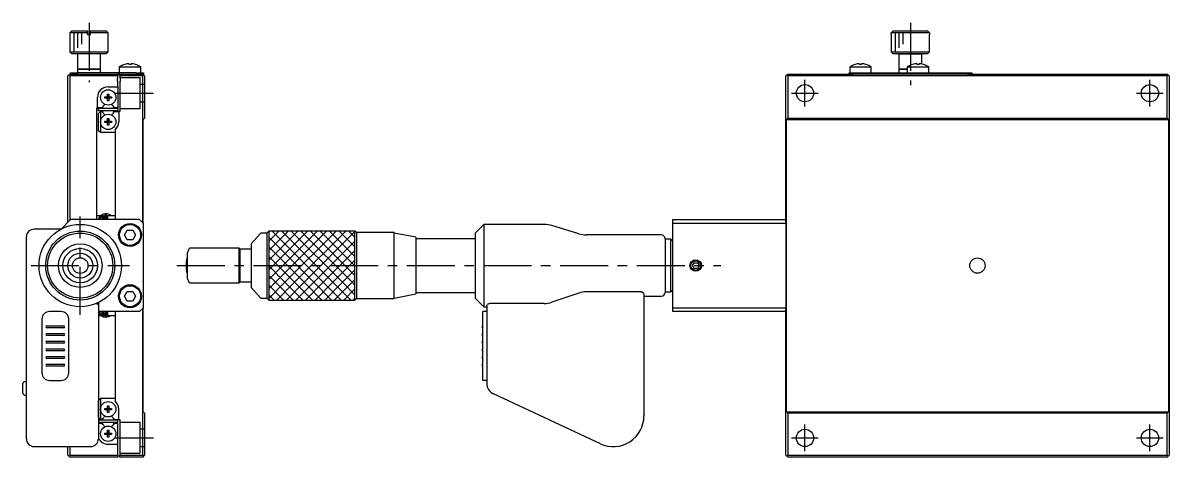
# Model space of a CAD drawing. Extents: x 15 to 638, y 13 to 226.
# Drawn here: x 339.1 to 638.2, y 74.3 to 187.7 of the extents above; entities that cross this region are included whole.
import ezdxf

# ---------------------------------------------------------------- set-up
doc = ezdxf.new("R2010")
doc.units = 0
doc.header["$LTSCALE"] = 10
doc.linetypes.add('CENTER', pattern=[2, 1.25, -0.25, 0.25, -0.25])
doc.linetypes.add('DASHED', pattern=[3.5, 2, -1.5])
doc.layers.get('0').update_dxf_attribs({"linetype": 'CONTINUOUS'})
doc.layers.add('CENTER', color=1, linetype='CENTER')

msp = doc.modelspace()

# ---------------------------------------------------------------- linework, layer by layer
at = {"color": 7, "linetype": 'CONTINUOUS'}
for p, q in [((351.875, 185.65), (351.375, 185.15)), ((351.875, 185.65), (355.975, 185.65)), ((355.975, 185.65), (355.975, 185.15)), ((355.975, 185.15), (355.975, 185.65)), ((356.775, 185.65), (360.875, 185.65)), ((356.775, 185.15), (356.775, 185.65)), ((361.375, 185.15), (360.875, 185.65)), ((565.671096, 185.15), (566.172884, 185.65)), ((566.172884, 185.65), (575.137258, 185.65)), ((575.137258, 185.65), (575.639045, 185.15)), ((355.975, 185.15), (351.375, 185.15)), ((351.375, 185.15), (351.375, 180.15)), ((355.975, 184.65), (355.975, 185.15)), ((355.975, 185.15), (355.975, 184.65)), ((355.975, 184.65), (356.775, 184.65)), ((361.375, 185.15), (356.775, 185.15)), ((356.775, 184.65), (356.775, 185.15)), ((361.375, 180.15), (361.375, 185.15)), ((565.655071, 184.65), (565.671096, 184.65)), ((565.655071, 184.65), (565.655071, 180.15)), ((565.671096, 184.65), (565.671096, 185.15)), ((575.639045, 185.15), (565.671096, 185.15)), ((575.639045, 185.15), (575.639045, 184.65)), ((575.639045, 184.65), (575.655071, 184.65)), ((575.655071, 180.15), (575.655071, 184.65)), ((351.375, 180.15), (361.375, 180.15)), ((351.375, 180.15), (351.875, 179.65)), ((360.875, 179.65), (351.875, 179.65)), ((353.375, 179.65), (353.375, 175.65)), ((359.375, 175.65), (359.375, 179.65)), ((360.875, 179.65), (361.375, 180.15)), ((565.655071, 180.15), (575.655071, 180.15)), ((565.655071, 180.15), (566.155071, 179.65)), ((567.655071, 179.65), (566.155071, 179.65)), ((575.155071, 179.65), (566.155071, 179.65)), ((573.655071, 179.65), (567.655071, 179.65)), ((567.655071, 179.65), (573.655071, 179.65)), ((567.655071, 179.65), (567.655071, 175.65)), ((575.155071, 179.65), (573.655071, 179.65)), ((573.655071, 176.942075), (573.655071, 179.65)), ((575.155071, 179.65), (575.655071, 180.15)), ((365.675861, 176.843205), (365.672852, 176.849373)), ((366.815, 176.843205), (366.815, 177.036462)), ((367.335, 176.843205), (366.815, 176.843205)), ((367.335, 177.036462), (367.335, 176.843205)), ((368.477148, 176.849373), (368.474139, 176.843205)), ((556.255931, 176.843205), (556.252923, 176.849373)), ((557.395071, 176.843205), (557.395071, 177.036462)), ((557.915071, 176.843205), (557.395071, 176.843205)), ((557.915071, 177.036462), (557.915071, 176.843205)), ((559.057218, 176.849373), (559.05421, 176.843205)), ((571.255931, 176.843205), (571.252923, 176.849373)), ((572.395071, 176.843205), (572.395071, 177.036462)), ((572.915071, 176.843205), (572.395071, 176.843205)), ((572.915071, 177.036462), (572.915071, 176.843205)), ((574.057218, 176.849373), (574.05421, 176.843205)), ((351.125, 174.1), (350.875, 173.85)), ((350.875, 135.65), (350.875, 173.85)), ((351.125, 174.1), (351.375, 174.35)), ((351.375, 173.85), (351.125, 174.1)), ((351.375, 174.35), (363.875, 174.35)), ((363.875, 173.85), (351.375, 173.85)), ((351.375, 173.85), (351.375, 136.15)), ((351.575, 174.35), (351.575, 174.65)), ((351.575, 174.65), (353.575, 174.65)), ((353.375, 175.65), (359.375, 175.65)), ((359.375, 175.65), (353.375, 175.65)), ((353.375, 175.65), (353.375, 174.65)), ((365.825, 174.65), (353.575, 174.65)), ((359.375, 174.65), (359.375, 175.65)), ((364.375, 174.35), (363.875, 174.35)), ((363.875, 174.35), (363.875, 173.85)), ((363.875, 173.45), (363.875, 173.85)), ((364.275, 176.192463), (369.875, 176.192463)), ((364.275, 176.192463), (364.275, 174.65)), ((364.375, 173.85), (364.375, 174.35)), ((364.375, 174.35), (370.375, 174.35)), ((364.375, 173.85), (364.375, 173.511438)), ((370.375, 173.85), (364.375, 173.85)), ((368.325, 174.65), (365.825, 174.65)), ((368.575, 174.65), (368.325, 174.65)), ((368.575, 174.65), (370.575, 174.65)), ((369.875, 174.65), (369.875, 176.192463)), ((370.575, 174.35), (370.375, 174.35)), ((370.375, 174.35), (370.625, 174.1)), ((370.625, 174.1), (370.375, 173.85)), ((370.375, 135.55), (370.375, 173.85)), ((370.575, 174.65), (370.575, 174.35)), ((370.875, 173.85), (370.625, 174.1)), ((370.875, 173.85), (370.875, 162.85)), ((538.405071, 174.1), (538.155071, 173.85)), ((538.155071, 135.55), (538.155071, 173.85)), ((538.655071, 174.35), (538.405071, 174.1)), ((538.655071, 173.85), (538.405071, 174.1)), ((538.655071, 174.35), (555.783291, 174.35)), ((538.655071, 173.85), (538.655071, 162.85)), ((637.655071, 173.85), (538.655071, 173.85)), ((554.655071, 174.35), (554.655071, 174.65)), ((554.655071, 174.65), (556.655071, 174.65)), ((554.855071, 176.192463), (557.655071, 176.192463)), ((554.855071, 176.192463), (554.855071, 174.65)), ((556.655071, 174.35), (555.783291, 174.35)), ((556.655071, 174.65), (558.905071, 174.65)), ((584.655071, 174.35), (556.655071, 174.35)), ((557.655071, 176.192463), (560.455071, 176.192463)), ((558.905071, 174.65), (571.405071, 174.65)), ((560.455071, 174.65), (560.455071, 176.192463)), ((567.655071, 175.65), (569.855071, 175.65)), ((569.855071, 175.65), (567.655071, 175.65)), ((567.655071, 175.65), (567.655071, 174.65)), ((569.855071, 176.192463), (572.655071, 176.192463)), ((569.855071, 176.192463), (569.855071, 174.65)), ((571.405071, 174.65), (573.905071, 174.65)), ((572.655071, 176.192463), (575.455071, 176.192463)), ((573.905071, 174.65), (584.655071, 174.65)), ((575.455071, 174.65), (575.455071, 176.192463)), ((584.655071, 174.65), (586.655071, 174.65)), ((585.52685, 174.35), (584.655071, 174.35)), ((585.52685, 174.35), (637.655071, 174.35)), ((586.655071, 174.65), (586.655071, 174.35)), ((637.905071, 174.1), (637.655071, 174.35)), ((637.905071, 174.1), (637.655071, 173.85)), ((637.655071, 162.85), (637.655071, 173.85)), ((638.155071, 173.85), (637.905071, 174.1)), ((638.155071, 173.85), (638.155071, 74.85)), ((361.325, 171), (363.875, 171)), ((363.875, 171), (363.875, 172.25)), ((363.875, 171), (363.875, 165.55)), ((364.375, 172.188562), (364.375, 164.55)), ((358.575, 165.55), (358.575, 168.25)), ((360.488639, 168.07), (360.488639, 168.43)), ((360.488639, 168.43), (361.195, 168.43)), ((361.195, 168.07), (360.488639, 168.07)), ((361.195, 169.136361), (361.555, 169.136361)), ((361.195, 168.43), (361.195, 169.136361)), ((361.195, 169.136361), (361.195, 168.43)), ((361.205372, 168.419628), (361.195, 168.43)), ((361.205372, 168.080372), (361.195, 168.07)), ((361.195, 167.363639), (361.195, 168.07)), ((361.195, 167.363639), (361.195, 168.07)), ((361.205372, 168.419628), (361.544628, 168.419628)), ((361.205372, 168.080372), (361.205372, 168.419628)), ((361.544628, 168.080372), (361.205372, 168.080372)), ((361.544628, 168.419628), (361.555, 168.43)), ((361.544628, 168.419628), (361.544628, 168.080372)), ((361.544628, 168.080372), (361.555, 168.07)), ((361.555, 169.136361), (361.555, 168.43)), ((361.555, 168.43), (362.261361, 168.43)), ((361.555, 168.07), (361.555, 167.363639)), ((362.261361, 168.07), (361.555, 168.07)), ((362.261361, 168.43), (362.261361, 168.07)), ((358.375, 165.55), (358.575, 165.55)), ((358.375, 136.35), (358.375, 165.55)), ((359.830588, 165.55), (358.575, 165.55)), ((358.875, 164.75), (358.875, 165.35)), ((363.875, 165.35), (358.875, 165.35)), ((363.875, 164.75), (358.875, 164.75)), ((358.875, 164.05), (359.375, 164.55)), ((359.375, 164.55), (359.375, 161.85)), ((359.375, 164.55), (359.830588, 164.55)), ((360.000185, 165.84375), (359.830588, 165.55)), ((359.830588, 164.55), (360.000185, 164.25625)), ((361.555, 167.363639), (361.195, 167.363639)), ((362.919412, 165.55), (362.749815, 165.84375)), ((362.749815, 164.25625), (362.919412, 164.55)), ((363.875, 165.55), (362.919412, 165.55)), ((362.919412, 164.55), (364.125, 164.55)), ((363.875, 165.35), (363.875, 164.75)), ((364.125, 164.55), (364.125, 161.85)), ((364.375, 164.55), (364.125, 164.55)), ((358.875, 159.55), (358.875, 164.05)), ((359.375, 161.85), (359.375, 159.05)), ((360.488639, 161.67), (360.488639, 162.03)), ((360.488639, 162.03), (361.195, 162.03)), ((361.195, 161.67), (360.488639, 161.67)), ((361.195, 162.736361), (361.555, 162.736361)), ((361.195, 162.03), (361.195, 162.736361)), ((361.195, 162.736361), (361.195, 162.03)), ((361.205372, 162.019628), (361.195, 162.03)), ((361.205372, 161.680372), (361.195, 161.67)), ((361.195, 160.963639), (361.195, 161.67)), ((361.195, 160.963639), (361.195, 161.67)), ((361.205372, 162.019628), (361.544628, 162.019628)), ((361.205372, 161.680372), (361.205372, 162.019628)), ((361.544628, 161.680372), (361.205372, 161.680372)), ((361.544628, 162.019628), (361.555, 162.03)), ((361.544628, 162.019628), (361.544628, 161.680372)), ((361.544628, 161.680372), (361.555, 161.67)), ((361.555, 162.736361), (361.555, 162.03)), ((361.555, 162.03), (362.261361, 162.03)), ((361.555, 161.67), (361.555, 160.963639)), ((362.261361, 161.67), (361.555, 161.67)), ((362.261361, 162.03), (362.261361, 161.67)), ((370.525, 162.5), (370.875, 162.85)), ((370.525, 135.4), (370.525, 162.5)), ((538.305071, 162.5), (538.655071, 162.85)), ((538.305071, 86.2), (538.305071, 162.5)), ((538.305071, 162.5), (638.005071, 162.5)), ((538.655071, 162.85), (637.655071, 162.85)), ((637.655071, 162.85), (638.005071, 162.5)), ((638.005071, 162.5), (638.005071, 86.2)), ((359.375, 159.05), (358.875, 159.55)), ((363.175, 159.05), (359.375, 159.05)), ((361.555, 160.963639), (361.195, 160.963639)), ((363.175, 159.770938), (363.175, 136.35)), ((360.014129, 137.753161), (359.962036, 137.733498)), ((360.515184, 137.666084), (360.515184, 136.35)), ((360.965184, 136.35), (360.965184, 137.666084)), ((351.575, 136.35), (349.109458, 133.884458)), ((369.575, 136.35), (351.575, 136.35)), ((359.373112, 137.35), (358.375, 137.35)), ((359.175, 136.766515), (359.675, 137.295683)), ((359.175, 136.35), (359.175, 136.766515)), ((359.175, 136.766515), (359.175, 136.35)), ((359.373355, 137.35), (359.373205, 137.35)), ((359.675, 137.35), (359.675, 137.295683)), ((360.175, 137.35), (359.675, 137.35)), ((359.675, 137.295683), (359.675, 136.35)), ((360.175, 136.35), (360.175, 137.35)), ((360.515184, 136.85), (360.175, 136.85)), ((360.178666, 137.33266), (360.189746, 137.335101)), ((360.189746, 137.335101), (360.203197, 137.337419)), ((360.203197, 137.337419), (360.216751, 137.339055)), ((360.216751, 137.339055), (360.230371, 137.340006)), ((360.230371, 137.340006), (360.244024, 137.340267)), ((360.244024, 137.340267), (360.257674, 137.339839)), ((360.257674, 137.339839), (360.271286, 137.338723)), ((360.271286, 137.338723), (360.284825, 137.33692)), ((360.284825, 137.33692), (360.298255, 137.334437)), ((360.298255, 137.334437), (360.311543, 137.33128)), ((360.311543, 137.33128), (360.324654, 137.327458)), ((360.324654, 137.327458), (360.337554, 137.32298)), ((360.337554, 137.32298), (360.350212, 137.31786)), ((360.350212, 137.31786), (360.362594, 137.312112)), ((360.362594, 137.312112), (360.37467, 137.30575)), ((360.37467, 137.30575), (360.38641, 137.298792)), ((360.375, 136.85), (360.375, 137.306017)), ((360.38641, 137.298792), (360.397784, 137.291256)), ((360.397784, 137.291256), (360.408765, 137.283164)), ((360.408765, 137.283164), (360.419326, 137.274535)), ((360.419326, 137.274535), (360.429441, 137.265393)), ((360.429441, 137.265393), (360.439086, 137.255761)), ((360.439086, 137.255761), (360.448239, 137.245664)), ((360.448239, 137.245664), (360.456876, 137.235129)), ((360.456876, 137.235129), (360.464979, 137.224181)), ((360.464979, 137.224181), (360.472529, 137.212849)), ((360.472529, 137.212849), (360.479507, 137.20116)), ((360.479507, 137.20116), (360.485899, 137.189145)), ((360.485899, 137.189145), (360.49169, 137.176832)), ((360.49169, 137.176832), (360.496866, 137.164251)), ((360.496866, 137.164251), (360.501417, 137.151434)), ((360.501417, 137.151434), (360.505331, 137.138412)), ((360.505331, 137.138412), (360.508601, 137.125215)), ((360.508601, 137.125215), (360.511219, 137.111877)), ((360.511219, 137.111877), (360.51318, 137.098428)), ((360.51318, 137.098428), (360.51448, 137.084901)), ((360.51448, 137.084901), (360.515115, 137.071328)), ((360.515115, 137.071328), (360.515184, 137.065221)), ((361.175, 136.85), (360.965184, 136.85)), ((360.965249, 137.424879), (361.264016, 137.350408)), ((361.175, 137.35), (361.175, 136.35)), ((361.175, 137.35), (361.175, 136.85)), ((363.175, 137.35), (361.175, 137.35)), ((361.175, 136.85), (361.175, 136.35)), ((361.175, 136.85), (361.175, 136.35)), ((370.575, 135.35), (369.575, 136.35)), ((370.575, 113.35), (370.575, 135.35)), ((459.405071, 135.1), (457.155071, 132.85)), ((459.405071, 135.1), (459.405071, 124.35)), ((475.109487, 135.1), (459.405071, 135.1)), ((484.155125, 132.655539), (477.155016, 134.794461)), ((508.655071, 136.35), (538.155071, 136.35)), ((508.655071, 135.35), (508.655071, 136.35)), ((538.155071, 135.35), (508.655071, 135.35)), ((508.655071, 113.35), (508.655071, 135.35)), ((538.155071, 135.55), (538.155071, 135.35)), ((538.155071, 135.35), (538.155071, 113.35)), ((340.025, 130.85), (340.025, 131.85)), ((349.043847, 133.85), (342.025, 133.85)), ((365.631624, 132.35), (366.353312, 133.6)), ((366.353312, 131.1), (365.631624, 132.35)), ((366.353312, 133.6), (367.796688, 133.6)), ((367.796688, 133.6), (368.518376, 132.35)), ((368.518376, 132.35), (367.796688, 131.1)), ((401.06561, 132.749805), (398.655071, 130.05)), ((402.755071, 132.85), (401.289392, 132.85)), ((403.255071, 133.35), (402.755071, 132.85)), ((402.755071, 132.85), (402.755071, 115.85)), ((403.255071, 133.35), (403.255071, 124.35)), ((425.755071, 133.35), (403.255071, 133.35)), ((425.755071, 124.35), (425.755071, 133.35)), ((426.155071, 132.95), (425.755071, 133.35)), ((426.155071, 132.95), (426.155071, 124.35)), ((435.955071, 132.95), (426.155071, 132.95)), ((435.955071, 124.35), (435.955071, 132.95)), ((441.655071, 131.742032), (435.955071, 132.85)), ((441.655071, 131.742032), (441.655071, 124.35)), ((457.155071, 132.85), (457.155071, 124.35)), ((505.655071, 132.35), (486.200654, 132.35)), ((340.025, 93.57234), (340.025, 130.85)), ((367.796688, 131.1), (366.353312, 131.1)), ((382.420157, 128.669625), (381.955071, 127.6)), ((395.505071, 128.85), (382.695275, 128.85)), ((395.505071, 124.35), (395.505071, 128.85)), ((395.755071, 128.6), (395.505071, 128.85)), ((395.755071, 128.6), (395.755071, 124.35)), ((398.655071, 128.6), (395.755071, 128.6)), ((398.655071, 130.05), (398.655071, 124.35)), ((457.155071, 131.35), (441.655071, 131.35)), ((506.655071, 131.35), (506.655071, 124.35)), ((508.155071, 131.2), (506.655071, 131.2)), ((508.155071, 124.35), (508.155071, 131.2)), ((508.655071, 130.7), (508.155071, 131.2)), ((381.955071, 127.6), (381.955071, 124.35)), ((381.955071, 124.35), (381.955071, 121.1)), ((395.505071, 119.85), (395.505071, 124.35)), ((395.755071, 124.35), (395.755071, 120.1)), ((398.655071, 124.35), (398.655071, 118.65)), ((403.255071, 124.35), (403.255071, 115.35)), ((425.755071, 115.35), (425.755071, 124.35)), ((426.155071, 124.35), (426.155071, 115.75)), ((435.955071, 115.75), (435.955071, 124.35)), ((441.655071, 124.35), (441.655071, 116.957968)), ((457.155071, 124.35), (457.155071, 115.85)), ((459.405071, 124.35), (459.405071, 113.6)), ((506.655071, 124.35), (506.655071, 117.35)), ((508.155071, 117.5), (508.155071, 124.35)), ((513.789045, 124.35), (514.222058, 125.1)), ((514.222058, 123.6), (513.789045, 124.35)), ((514.222058, 125.1), (515.088083, 125.1)), ((515.088083, 123.6), (514.222058, 123.6)), ((515.088083, 125.1), (515.521096, 124.35)), ((515.521096, 124.35), (515.088083, 123.6)), ((381.955071, 121.1), (382.420157, 120.030375)), ((382.695275, 119.85), (395.505071, 119.85)), ((395.505071, 119.85), (395.755071, 120.1)), ((395.755071, 120.1), (398.655071, 120.1)), ((365.631624, 116.35), (366.353312, 117.6)), ((366.353312, 117.6), (367.796688, 117.6)), ((367.796688, 117.6), (368.518376, 116.35)), ((398.655071, 118.65), (401.06561, 115.950195)), ((435.955071, 115.85), (441.655071, 116.957968)), ((441.655071, 117.35), (457.155071, 117.35)), ((484.136418, 117.134977), (477.143712, 114.762691)), ((500.477802, 117.488784), (486.200654, 117.488784)), ((500.3554, 117.478732), (500.477866, 117.488784)), ((500.477866, 117.488784), (500.71632, 117.421797)), ((501.060955, 117.088098), (501.113551, 116.998578)), ((501.113551, 116.998578), (501.15157, 116.88187)), ((501.15157, 116.88187), (501.155071, 116.83751)), ((501.155071, 116.83751), (501.155071, 85.1)), ((506.655071, 117.5), (508.155071, 117.5)), ((508.155071, 117.5), (508.655071, 118)), ((358.136111, 114.396615), (358.158756, 114.40522)), ((358.158756, 114.40522), (358.181338, 114.412584)), ((358.181338, 114.412584), (358.203956, 114.418794)), ((358.203956, 114.418794), (358.226393, 114.423847)), ((358.226393, 114.423847), (358.24888, 114.427838)), ((358.24888, 114.427838), (358.27109, 114.430752)), ((358.27109, 114.430752), (358.293099, 114.432648)), ((358.293099, 114.432648), (358.314758, 114.433562)), ((358.314758, 114.433562), (358.338233, 114.433492)), ((358.338233, 114.433492), (358.361247, 114.432351)), ((358.361247, 114.432351), (358.380175, 114.430613)), ((358.380175, 114.430613), (358.398728, 114.428201)), ((358.398728, 114.428201), (358.434771, 114.421468)), ((358.434771, 114.421468), (358.46967, 114.41228)), ((358.46967, 114.41228), (358.502959, 114.400925)), ((358.502959, 114.400925), (358.540883, 114.38466)), ((358.540883, 114.38466), (358.576075, 114.366057)), ((358.576075, 114.366057), (358.608882, 114.345262)), ((358.608882, 114.345262), (358.639483, 114.322383)), ((358.639483, 114.322383), (358.667677, 114.297771)), ((358.667677, 114.297771), (358.69373, 114.271362)), ((358.69373, 114.271362), (358.717364, 114.243587)), ((358.717364, 114.243587), (358.738713, 114.214455)), ((358.738713, 114.214455), (358.757661, 114.184275)), ((358.757661, 114.184275), (358.773182, 114.155325)), ((358.773182, 114.155325), (358.792676, 114.110525)), ((358.792676, 114.110525), (358.807575, 114.064515)), ((358.807575, 114.064515), (358.817935, 114.017423)), ((358.817935, 114.017423), (358.823698, 113.969733)), ((358.823698, 113.969733), (358.824984, 113.937667)), ((358.824984, 113.937667), (358.825, 113.933667)), ((358.825, 114.702235), (358.825, 114.288117)), ((358.825, 114.288117), (358.825, 113.933667)), ((358.825, 113.933667), (358.825, 93.57234)), ((366.353312, 115.1), (365.631624, 116.35)), ((367.796688, 115.1), (366.353312, 115.1)), ((368.518376, 116.35), (367.796688, 115.1)), ((401.289392, 115.85), (402.755071, 115.85)), ((402.755071, 115.85), (403.255071, 115.35)), ((403.255071, 115.35), (425.755071, 115.35)), ((425.755071, 115.35), (426.155071, 115.75)), ((426.155071, 115.75), (435.955071, 115.75)), ((457.155071, 115.85), (459.405071, 113.6)), ((460.155071, 113.957695), (460.185171, 114.055377)), ((460.155071, 113.957695), (460.155071, 93.57234)), ((460.185171, 114.055377), (460.25485, 114.14315)), ((460.644777, 114.396615), (460.832286, 114.433667)), ((475.109487, 114.433667), (460.832359, 114.433667)), ((475.109487, 114.427511), (475.109487, 114.433667)), ((477.143838, 114.76231), (477.143712, 114.762691)), ((501.155071, 116.35), (505.655071, 116.35)), ((349.075, 112.35), (346.075, 112.35)), ((369.575, 112.35), (358.825, 112.35)), ((358.825, 111.35), (359.466656, 111.35)), ((359.175, 111.933485), (359.175, 112.35)), ((359.175, 112.35), (359.175, 111.933485)), ((359.675, 111.404317), (359.175, 111.933485)), ((359.675, 112.35), (359.675, 111.404317)), ((359.675, 111.404317), (359.675, 111.35)), ((359.675, 111.35), (360.175, 111.35)), ((359.880317, 111.085994), (359.953436, 111.052923)), ((359.953005, 111.053062), (360.033264, 111.294974)), ((359.953436, 111.052923), (360.005264, 111.031622)), ((359.960175, 111.057179), (359.96014, 111.053244)), ((359.96014, 111.053244), (359.960541, 111.050742)), ((359.960728, 111.062266), (359.960175, 111.057179)), ((359.960541, 111.050742), (359.960853, 111.049918)), ((359.961796, 111.068475), (359.960728, 111.062266)), ((359.960853, 111.049918), (359.962036, 111.048671)), ((359.963373, 111.075772), (359.961796, 111.068475)), ((359.962036, 111.048671), (359.993698, 111.036174)), ((359.965449, 111.084112), (359.963373, 111.075772)), ((359.968013, 111.093449), (359.965449, 111.084112)), ((359.97105, 111.103728), (359.968013, 111.093449)), ((359.974542, 111.114889), (359.97105, 111.103728)), ((359.978468, 111.126867), (359.974542, 111.114889)), ((359.982807, 111.139594), (359.978468, 111.126867)), ((359.987533, 111.152995), (359.982807, 111.139594)), ((359.992618, 111.166993), (359.987533, 111.152995)), ((359.998033, 111.181507), (359.992618, 111.166993)), ((359.993698, 111.036174), (360.027717, 111.024619)), ((360.003747, 111.196452), (359.998033, 111.181507)), ((360.009726, 111.211742), (360.003747, 111.196452)), ((360.005264, 111.031622), (360.720778, 110.89194)), ((360.015936, 111.227288), (360.009726, 111.211742)), ((360.022342, 111.243), (360.015936, 111.227288)), ((360.028905, 111.258788), (360.022342, 111.243)), ((360.027717, 111.024619), (360.062264, 111.014775)), ((360.035587, 111.274559), (360.028905, 111.258788)), ((360.033264, 111.294974), (360.058402, 111.350016)), ((360.042351, 111.290222), (360.035587, 111.274559)), ((360.049157, 111.305686), (360.042351, 111.290222)), ((360.055964, 111.320862), (360.049157, 111.305686)), ((360.062735, 111.335662), (360.055964, 111.320862)), ((360.062264, 111.014775), (360.097255, 111.006665)), ((360.06943, 111.35), (360.062735, 111.335662)), ((360.097255, 111.006665), (360.132602, 111.00031)), ((360.132602, 111.00031), (360.168219, 110.995724)), ((360.168219, 110.995724), (360.204018, 110.992919)), ((360.18364, 111.448353), (360.174981, 111.450429)), ((360.175, 111.35), (360.175, 112.35)), ((360.175, 111.85), (360.515184, 111.85)), ((360.197043, 111.445724), (360.18364, 111.448353)), ((360.210561, 111.443775), (360.197043, 111.445724)), ((360.204018, 110.992919), (360.239911, 110.991901)), ((360.224159, 111.442511), (360.210561, 111.443775)), ((360.237803, 111.441935), (360.224159, 111.442511)), ((360.251457, 111.442049), (360.237803, 111.441935)), ((360.239911, 110.991901), (360.27581, 110.992673)), ((360.265085, 111.442852), (360.251457, 111.442049)), ((360.278654, 111.444341), (360.265085, 111.442852)), ((360.27581, 110.992673), (360.311625, 110.995232)), ((360.292127, 111.446512), (360.278654, 111.444341)), ((360.305471, 111.449358), (360.292127, 111.446512)), ((360.318651, 111.452872), (360.305471, 111.449358)), ((360.311625, 110.995232), (360.347271, 110.999574)), ((360.331635, 111.457044), (360.318651, 111.452872)), ((360.344389, 111.461861), (360.331635, 111.457044)), ((360.356882, 111.467311), (360.344389, 111.461861)), ((360.347271, 110.999574), (360.382658, 111.005686)), ((360.369082, 111.473379), (360.356882, 111.467311)), ((360.38096, 111.480048), (360.369082, 111.473379)), ((360.375, 111.476533), (360.375, 111.85)), ((360.392486, 111.487301), (360.38096, 111.480048)), ((360.382658, 111.005686), (360.4177, 111.013553)), ((360.403633, 111.495118), (360.392486, 111.487301)), ((360.414374, 111.503478), (360.403633, 111.495118)), ((360.424682, 111.512361), (360.414374, 111.503478)), ((360.4177, 111.013553), (360.45231, 111.023158)), ((360.434534, 111.521742), (360.424682, 111.512361)), ((360.443905, 111.531598), (360.434534, 111.521742)), ((360.452775, 111.541905), (360.443905, 111.531598)), ((360.45231, 111.023158), (360.486403, 111.034475)), ((360.461123, 111.552636), (360.452775, 111.541905)), ((360.468928, 111.563764), (360.461123, 111.552636)), ((360.476174, 111.575262), (360.468928, 111.563764)), ((360.482843, 111.587101), (360.476174, 111.575262)), ((360.488921, 111.599253), (360.482843, 111.587101)), ((360.486403, 111.034475), (360.519896, 111.047479)), ((360.494393, 111.611688), (360.488921, 111.599253)), ((360.499248, 111.624376), (360.494393, 111.611688)), ((360.503473, 111.637287), (360.499248, 111.624376)), ((360.50706, 111.650389), (360.503473, 111.637287)), ((360.510001, 111.663651), (360.50706, 111.650389)), ((360.512288, 111.677041), (360.510001, 111.663651)), ((360.513916, 111.690528), (360.512288, 111.677041)), ((360.514882, 111.70408), (360.513916, 111.690528)), ((360.515184, 111.716948), (360.514882, 111.70408)), ((360.515184, 112.35), (360.515184, 111.116084)), ((360.519896, 111.047479), (360.525267, 111.049745)), ((360.965184, 111.116084), (360.965184, 112.35)), ((360.965184, 111.85), (361.175, 111.85)), ((361.175125, 111.403054), (360.96524, 111.356976)), ((361.175, 112.35), (361.175, 111.85)), ((361.175, 112.35), (361.175, 111.85)), ((361.175, 112.35), (361.175, 111.35)), ((361.175, 111.85), (361.175, 111.35)), ((361.175, 111.35), (363.175, 111.35)), ((363.175, 112.35), (363.175, 88.929062)), ((369.575, 112.35), (370.575, 113.35)), ((370.375, 74.85), (370.375, 113.15)), ((370.525, 86.2), (370.525, 113.3)), ((460.155071, 112.35), (459.155071, 112.35)), ((459.155071, 110.35), (459.155071, 112.35)), ((459.405071, 113.6), (460.155071, 113.6)), ((508.655071, 113.35), (538.155071, 113.35)), ((508.655071, 112.35), (508.655071, 113.35)), ((538.155071, 112.35), (508.655071, 112.35)), ((538.155071, 113.35), (538.155071, 113.15)), ((538.155071, 74.85), (538.155071, 113.15)), ((344.075, 110.35), (344.075, 96.35)), ((345.325, 108.6), (349.825, 108.6)), ((349.825, 108.1), (345.325, 108.1)), ((351.075, 96.35), (351.075, 110.35)), ((459.155071, 108.6), (459.105071, 108.6)), ((459.155071, 108.1), (459.105071, 108.1)), ((459.155071, 96.35), (459.155071, 110.35)), ((345.325, 106.6), (349.825, 106.6)), ((349.825, 106.1), (345.325, 106.1)), ((459.155071, 106.6), (459.105071, 106.6)), ((459.155071, 106.1), (459.105071, 106.1)), ((345.325, 104.6), (349.825, 104.6)), ((349.825, 104.1), (345.325, 104.1)), ((345.325, 102.6), (349.825, 102.6)), ((349.825, 102.1), (345.325, 102.1)), ((459.155071, 104.6), (459.105071, 104.6)), ((459.155071, 104.1), (459.105071, 104.1)), ((459.155071, 102.6), (459.105071, 102.6)), ((459.155071, 102.1), (459.105071, 102.1)), ((345.325, 100.6), (349.825, 100.6)), ((349.825, 100.1), (345.325, 100.1)), ((459.155071, 100.6), (459.105071, 100.6)), ((459.155071, 100.1), (459.105071, 100.1)), ((345.325, 98.6), (349.825, 98.6)), ((349.825, 98.1), (345.325, 98.1)), ((459.155071, 98.6), (459.105071, 98.6)), ((459.155071, 98.1), (459.105071, 98.1)), ((459.155071, 94.35), (459.155071, 96.35)), ((339.125, 91.03934), (339.125, 93.53934)), ((340.025, 94.03934), (339.625, 94.03934)), ((340.025, 92.666032), (340.025, 93.57234)), ((346.075, 94.35), (349.075, 94.35)), ((358.825, 93.57234), (358.825, 92.666032)), ((460.155071, 94.35), (459.155071, 94.35)), ((339.625, 90.53934), (340.025, 90.53934)), ((340.025, 79.662153), (340.025, 92.666032)), ((358.825, 92.666032), (358.825, 79.662153)), ((489.774124, 77.849538), (461.887216, 90.853417)), ((358.875, 89.15), (359.375, 89.65)), ((358.875, 84.65), (358.875, 89.15)), ((359.375, 89.65), (359.375, 86.85)), ((363.175, 89.65), (359.375, 89.65)), ((359.375, 86.85), (359.375, 84.15)), ((360.488639, 86.67), (360.488639, 87.03)), ((360.488639, 87.03), (361.195, 87.03)), ((361.195, 87.736361), (361.555, 87.736361)), ((361.195, 87.03), (361.195, 87.736361)), ((361.195, 87.736361), (361.195, 87.03)), ((361.205372, 87.019628), (361.195, 87.03)), ((361.205372, 87.019628), (361.544628, 87.019628)), ((361.205372, 86.680372), (361.205372, 87.019628)), ((361.544628, 87.019628), (361.555, 87.03)), ((361.544628, 87.019628), (361.544628, 86.680372)), ((361.555, 87.736361), (361.555, 87.03)), ((361.555, 87.03), (362.261361, 87.03)), ((362.261361, 87.03), (362.261361, 86.67)), ((364.125, 84.15), (364.125, 86.85)), ((359.375, 84.15), (358.875, 84.65)), ((358.875, 83.95), (358.875, 83.35)), ((363.875, 83.95), (358.875, 83.95)), ((359.375, 84.15), (359.830588, 84.15)), ((359.830588, 84.15), (360.000185, 84.44375)), ((361.195, 86.67), (360.488639, 86.67)), ((361.205372, 86.680372), (361.195, 86.67)), ((361.195, 85.963639), (361.195, 86.67)), ((361.195, 85.963639), (361.195, 86.67)), ((361.555, 85.963639), (361.195, 85.963639)), ((361.544628, 86.680372), (361.205372, 86.680372)), ((361.544628, 86.680372), (361.555, 86.67)), ((361.555, 86.67), (361.555, 85.963639)), ((362.261361, 86.67), (361.555, 86.67)), ((362.749815, 84.44375), (362.919412, 84.15)), ((362.919412, 84.15), (364.125, 84.15)), ((363.875, 83.35), (363.875, 83.95)), ((364.125, 84.15), (364.375, 84.15)), ((364.375, 84.15), (364.375, 74.85)), ((370.875, 85.85), (370.525, 86.2)), ((370.875, 85.85), (370.875, 74.85)), ((538.655071, 85.85), (538.305071, 86.2)), ((538.305071, 86.2), (638.005071, 86.2)), ((637.655071, 85.85), (538.655071, 85.85)), ((538.655071, 85.85), (538.655071, 74.85)), ((638.005071, 86.2), (637.655071, 85.85)), ((637.655071, 74.85), (637.655071, 85.85)), ((359.830588, 83.15), (358.825, 83.15)), ((363.875, 83.35), (358.875, 83.35)), ((360.000185, 82.85625), (359.830588, 83.15)), ((361.195, 81.336361), (361.555, 81.336361)), ((361.195, 80.63), (361.195, 81.336361)), ((361.195, 81.336361), (361.195, 80.63)), ((361.555, 81.336361), (361.555, 80.63)), ((362.919412, 83.15), (362.749815, 82.85625)), ((363.875, 83.15), (362.919412, 83.15)), ((363.875, 77.7), (363.875, 83.15)), ((340.025, 79.1), (340.025, 79.662153)), ((358.825, 79.662153), (358.825, 79.1)), ((360.488639, 80.27), (360.488639, 80.63)), ((360.488639, 80.63), (361.195, 80.63)), ((361.195, 80.27), (360.488639, 80.27)), ((361.205372, 80.619628), (361.195, 80.63)), ((361.205372, 80.280372), (361.195, 80.27)), ((361.195, 79.563639), (361.195, 80.27)), ((361.195, 79.563639), (361.195, 80.27)), ((361.555, 79.563639), (361.195, 79.563639)), ((361.205372, 80.619628), (361.544628, 80.619628)), ((361.205372, 80.280372), (361.205372, 80.619628)), ((361.544628, 80.280372), (361.205372, 80.280372)), ((361.544628, 80.619628), (361.555, 80.63)), ((361.544628, 80.619628), (361.544628, 80.280372)), ((361.544628, 80.280372), (361.555, 80.27)), ((361.555, 80.63), (362.261361, 80.63)), ((361.555, 80.27), (361.555, 79.563639)), ((362.261361, 80.27), (361.555, 80.27)), ((362.261361, 80.63), (362.261361, 80.27)), ((342.025, 77.1), (356.825, 77.1)), ((350.875, 74.85), (350.875, 77.1)), ((351.125, 74.6), (350.875, 74.85)), ((351.125, 74.6), (351.375, 74.85)), ((351.375, 77.1), (351.375, 74.85)), ((351.375, 74.85), (363.875, 74.85)), ((361.325, 77.7), (363.875, 77.7)), ((363.875, 74.85), (363.875, 77.7)), ((363.875, 74.85), (363.875, 74.35)), ((364.375, 74.85), (370.375, 74.85)), ((364.375, 74.35), (364.375, 74.85)), ((370.375, 74.85), (370.625, 74.6)), ((370.625, 74.6), (370.875, 74.85)), ((538.155071, 74.85), (538.405071, 74.6)), ((538.405071, 74.6), (538.655071, 74.85)), ((538.655071, 74.85), (637.655071, 74.85)), ((637.655071, 74.85), (637.905071, 74.6)), ((637.905071, 74.6), (638.155071, 74.85)), ((351.375, 74.35), (351.125, 74.6)), ((363.875, 74.35), (351.375, 74.35)), ((370.375, 74.35), (364.375, 74.35)), ((370.625, 74.6), (370.375, 74.35)), ((538.405071, 74.6), (538.655071, 74.35)), ((637.655071, 74.35), (538.655071, 74.35)), ((637.655071, 74.35), (637.905071, 74.6))]:
    msp.add_line(p, q, dxfattribs=at)
at = {"color": 3, "linetype": 'CONTINUOUS'}
for p, q in [((352.375, 185.15), (352.375, 180.15)), ((353.375, 185.15), (353.375, 181.15)), ((354.375, 185.15), (354.375, 182.15)), ((566.655071, 185.15), (566.655071, 180.15)), ((567.655071, 185.15), (567.655071, 181.15)), ((568.655071, 185.15), (568.655071, 182.15)), ((403.255071, 133.255071), (403.35, 133.35)), ((403.255071, 130.755071), (405.85, 133.35)), ((403.255071, 128.255071), (408.35, 133.35)), ((403.255071, 125.755071), (410.85, 133.35)), ((403.255071, 123.255071), (413.35, 133.35)), ((403.255071, 120.755071), (415.85, 133.35)), ((403.255071, 131.744929), (415, 120)), ((404.15, 133.35), (417.5, 120)), ((405, 120), (418.35, 133.35)), ((406.65, 133.35), (420, 120)), ((407.5, 120), (420.85, 133.35)), ((409.15, 133.35), (422.5, 120)), ((410, 120), (423.35, 133.35)), ((411.65, 133.35), (425, 120)), ((412.5, 120), (425.755071, 133.255071)), ((414.15, 133.35), (425.755071, 121.744929)), ((416.65, 133.35), (425.755071, 124.244929)), ((419.15, 133.35), (425.755071, 126.744929)), ((421.65, 133.35), (425.755071, 129.244929)), ((424.15, 133.35), (425.755071, 131.744929)), ((403.255071, 129.244929), (412.5, 120)), ((415, 120), (425.755071, 130.755071)), ((403.255071, 126.744929), (410, 120)), ((417.5, 120), (425.755071, 128.255071)), ((420, 120), (425.755071, 125.755071)), ((403.255071, 124.244929), (407.5, 120)), ((422.5, 120), (425.755071, 123.255071)), ((403.255071, 121.744929), (405, 120)), ((403.255071, 118.255071), (405, 120)), ((403.255071, 115.755071), (407.5, 120)), ((405, 120), (409.65, 115.35)), ((405.35, 115.35), (410, 120)), ((407.5, 120), (412.15, 115.35)), ((407.85, 115.35), (412.5, 120)), ((410, 120), (414.65, 115.35)), ((410.35, 115.35), (415, 120)), ((412.5, 120), (417.15, 115.35)), ((412.85, 115.35), (417.5, 120)), ((415, 120), (419.65, 115.35)), ((415.35, 115.35), (420, 120)), ((417.5, 120), (422.15, 115.35)), ((417.85, 115.35), (422.5, 120)), ((420, 120), (424.65, 115.35)), ((420.35, 115.35), (425, 120)), ((422.5, 120), (425.755071, 116.744929)), ((425, 120), (425.755071, 120.755071)), ((425, 120), (425.755071, 119.244929)), ((403.255071, 119.244929), (407.15, 115.35)), ((403.255071, 116.744929), (404.65, 115.35)), ((422.85, 115.35), (425.755071, 118.255071)), ((425.35, 115.35), (425.755071, 115.755071))]:
    msp.add_line(p, q, dxfattribs=at)
at = {"color": 3, "linetype": 'DASHED'}
for p, q in [((369.675, 173.35), (364.491252, 173.35)), ((369.675, 165.35), (369.675, 173.35)), ((370.875, 171.6), (369.675, 171.6)), ((364.375, 165.35), (369.675, 165.35)), ((369.675, 167.1), (370.875, 167.1)), ((369.675, 83.35), (364.375, 83.35)), ((369.675, 75.35), (369.675, 83.35)), ((370.875, 81.6), (369.675, 81.6)), ((364.375, 75.35), (369.675, 75.35)), ((369.675, 77.1), (370.875, 77.1))]:
    msp.add_line(p, q, dxfattribs=at)
at = {"color": 7, "linetype": 'CONTINUOUS'}
for centre, radius in [((543.155071, 169.35), 2.25), ((633.155071, 169.35), 2.25), ((361.375, 168.25), 2), ((361.375, 161.85), 2), ((354.075, 124.35), 10.75), ((367.075, 132.35), 3), ((367.075, 132.35), 2.75), ((354.075, 124.35), 9), ((354.075, 124.35), 8.5), ((354.075, 124.35), 5.7), ((354.075, 124.35), 4.5), ((354.075, 124.35), 3.25), ((354.075, 124.35), 2.027313), ((514.655071, 124.35), 1.25), ((588.155071, 124.35), 2), ((367.075, 116.35), 3), ((367.075, 116.35), 2.75), ((361.375, 86.85), 2), ((361.375, 80.45), 2), ((543.155071, 79.35), 2.25), ((633.155071, 79.35), 2.25)]:
    msp.add_circle(centre, radius, dxfattribs=at)
at = {"color": 3, "linetype": 'CONTINUOUS'}
msp.add_circle((514.655071, 124.35), 1.5, dxfattribs=at)
at = {"color": 7, "linetype": 'CONTINUOUS'}
for centre, radius, start, end in [((367.075, 172.05), 5, 106.285843, 124.055798), ((367.075, 172.05), 4.993235, 92.984767, 106.272555), ((367.075, 172.05), 4.993235, 73.727445, 87.015233), ((367.075, 172.05), 5, 55.944202, 73.714157), ((557.655071, 172.05), 5, 106.285843, 124.055798), ((557.655071, 172.05), 4.993235, 92.984767, 106.272555), ((557.655071, 172.05), 4.993235, 73.727445, 87.015233), ((557.655071, 172.05), 5, 55.944202, 73.714157), ((572.655071, 172.05), 5, 106.285843, 124.055798), ((572.655071, 172.05), 4.993235, 92.984767, 106.272555), ((572.655071, 172.05), 4.993235, 73.727445, 87.015233), ((572.655071, 172.05), 5, 55.944202, 73.714157), ((364.675, 172.85), 1, 143.130102, 216.869898), ((363.625, 172.85), 1, 318.590378, 41.409622), ((361.325, 168.25), 2.75, 90, 180), ((361.375, 165.049999), 1.5875, 149.999969, 169.10691), ((361.375, 165.049999), 1.5875, 190.893016, 210), ((361.375, 165.05), 1.5875, 135, 150), ((361.49, 164.93519), 1.75, 121.886504, 135.004406), ((361.375, 165.049999), 1.5875, 120.433182, 134.999974), ((361.375, 165.049999), 1.5875, 45.000026, 59.566818), ((361.26, 164.93519), 1.75, 44.995594, 58.113496), ((361.375, 165.05), 1.5875, 30, 45), ((361.375, 165.049999), 1.5875, 10.89309, 30), ((361.375, 165.049999), 1.5875, 330.000031, 349.106984), ((361.375, 165.05), 1.5875, 210, 225), ((361.375, 165.049999), 1.5875, 224.999974, 239.566737), ((361.49, 165.16481), 1.75, 224.995594, 238.113496), ((361.375, 165.049999), 1.5875, 300.433263, 315.000026), ((361.26, 165.16481), 1.75, 301.886504, 315.004406), ((361.375, 165.05), 1.5875, 315, 330), ((361.375, 161.85), 2.75, 310.885193, 0), ((360.739739, 135.891803), 1.998554, 90.69228, 166.743311), ((360.740184, 137.666084), 0.225, 0, 180), ((360.741606, 135.895004), 1.995282, 46.838639, 89.351778), ((475.109487, 128.1), 7, 73.009177, 90), ((342.025, 131.85), 2, 90, 180), ((401.289392, 132.55), 0.3, 90, 138.2397), ((486.200654, 139.35), 7, 253.009177, 270), ((505.655071, 131.35), 1, 0, 90), ((382.695275, 128.55), 0.3, 90, 156.5), ((388.655071, 124.35), 7, 163.165019, 180), ((388.655071, 124.35), 7, 180, 196.834981), ((382.695275, 120.15), 0.3, 203.5, 270), ((486.208924, 111.241082), 6.247583, 90.075838, 109.373511), ((499.895021, 116.228768), 1.448396, 36.39138135, 55.45588672), ((505.655071, 117.35), 1, 270, 0), ((401.289392, 116.15), 0.3, 221.7603, 270), ((461.215125, 113.092538), 1.423346, 113.62253178, 132.42777539), ((475.108056, 120.896183), 6.462882, 270.012681, 288.360581), ((346.075, 110.35), 2, 90, 180), ((349.075, 110.35), 2, 0, 90), ((360.738895, 112.889315), 1.997324, 196.597379, 247.115273), ((360.740184, 111.116084), 0.225, 180, 0), ((360.738387, 112.896444), 2.004676, 270.771598, 309.498078), ((345.325, 108.35), 0.25, 90, 180), ((345.325, 108.35), 0.25, 180, 270), ((349.825, 108.35), 0.25, 0, 90), ((349.825, 108.35), 0.25, 270, 0), ((459.105071, 108.35), 0.25, 90, 180), ((459.105071, 108.35), 0.25, 180, 270), ((345.325, 106.35), 0.25, 90, 180), ((345.325, 106.35), 0.25, 180, 270), ((349.825, 106.35), 0.25, 0, 90), ((349.825, 106.35), 0.25, 270, 0), ((459.105071, 106.35), 0.25, 90, 180), ((459.105071, 106.35), 0.25, 180, 270), ((345.325, 104.35), 0.25, 90, 180), ((345.325, 104.35), 0.25, 180, 270), ((345.325, 102.35), 0.25, 90, 180), ((345.325, 102.35), 0.25, 180, 270), ((349.825, 104.35), 0.25, 0, 90), ((349.825, 104.35), 0.25, 270, 0), ((349.825, 102.35), 0.25, 0, 90), ((349.825, 102.35), 0.25, 270, 0), ((459.105071, 104.35), 0.25, 90, 180), ((459.105071, 104.35), 0.25, 180, 270), ((459.105071, 102.35), 0.25, 90, 180), ((459.105071, 102.35), 0.25, 180, 270), ((345.325, 100.35), 0.25, 90, 180), ((345.325, 100.35), 0.25, 180, 270), ((349.825, 100.35), 0.25, 0, 90), ((349.825, 100.35), 0.25, 270, 0), ((459.105071, 100.35), 0.25, 90, 180), ((459.105071, 100.35), 0.25, 180, 270), ((346.075, 96.35), 2, 180, 270), ((345.325, 98.35), 0.25, 90, 180), ((345.325, 98.35), 0.25, 180, 270), ((349.075, 96.35), 2, 270, 0), ((349.825, 98.35), 0.25, 0, 90), ((349.825, 98.35), 0.25, 270, 0), ((459.105071, 98.35), 0.25, 90, 180), ((459.105071, 98.35), 0.25, 180, 270), ((339.625, 93.53934), 0.5, 90, 180), ((463.155071, 93.57234), 3, 180, 245), ((339.625, 91.03934), 0.5, 180, 270), ((361.375, 86.85), 2.75, 0, 49.114807), ((361.375, 83.650001), 1.5875, 150.000031, 169.106984), ((361.375, 83.65), 1.5875, 135, 150), ((361.375, 83.650001), 1.5875, 120.433263, 135.000026), ((361.49, 83.53519), 1.75, 121.886504, 135.004406), ((361.375, 83.650001), 1.5875, 44.999974, 59.566737), ((361.26, 83.53519), 1.75, 44.995594, 58.113496), ((361.375, 83.65), 1.5875, 30, 45), ((361.375, 83.650001), 1.5875, 10.893016, 30), ((493.155071, 85.1), 8, 245, 0), ((361.375, 83.650001), 1.5875, 190.89309, 210.000031), ((361.375, 83.65), 1.5875, 210, 225), ((361.49, 83.76481), 1.75, 224.995594, 238.113496), ((361.375, 83.650001), 1.5875, 225.000026, 239.566818), ((361.375, 83.650001), 1.5875, 300.433182, 314.999974), ((361.26, 83.76481), 1.75, 301.886504, 315.004406), ((361.375, 83.65), 1.5875, 315, 330), ((361.375, 83.650001), 1.5875, 329.999969, 349.10691), ((342.025, 79.1), 2, 180, 270), ((356.825, 79.1), 2, 270, 0), ((361.325, 80.45), 2.75, 204.619977, 270)]:
    msp.add_arc(centre, radius, start, end, dxfattribs=at)
at = {"layer": 'CENTER', "color": 1, "linetype": 'CENTER'}
for p, q in [((356.375, 187.7), (356.375, 172.25)), ((570.655071, 187.69), (570.655071, 171.45)), ((543.155071, 165.875), (543.155071, 172.825)), ((633.155071, 165.875), (633.155071, 172.825)), ((363.11, 169.35), (373.1, 169.35)), ((539.680071, 169.35), (546.630071, 169.35)), ((629.680071, 169.35), (636.630071, 169.35)), ((354.075, 111.525), (354.075, 137.175)), ((341.25, 124.35), (366.9, 124.35)), ((379.29, 124.35), (521.22, 124.35)), ((543.155071, 75.875), (543.155071, 82.825)), ((633.155071, 75.875), (633.155071, 82.825)), ((363.11, 79.35), (373.18, 79.35)), ((539.680071, 79.35), (546.630071, 79.35)), ((629.680071, 79.35), (636.630071, 79.35))]:
    msp.add_line(p, q, dxfattribs=at)

doc.saveas('drawing.dxf')
